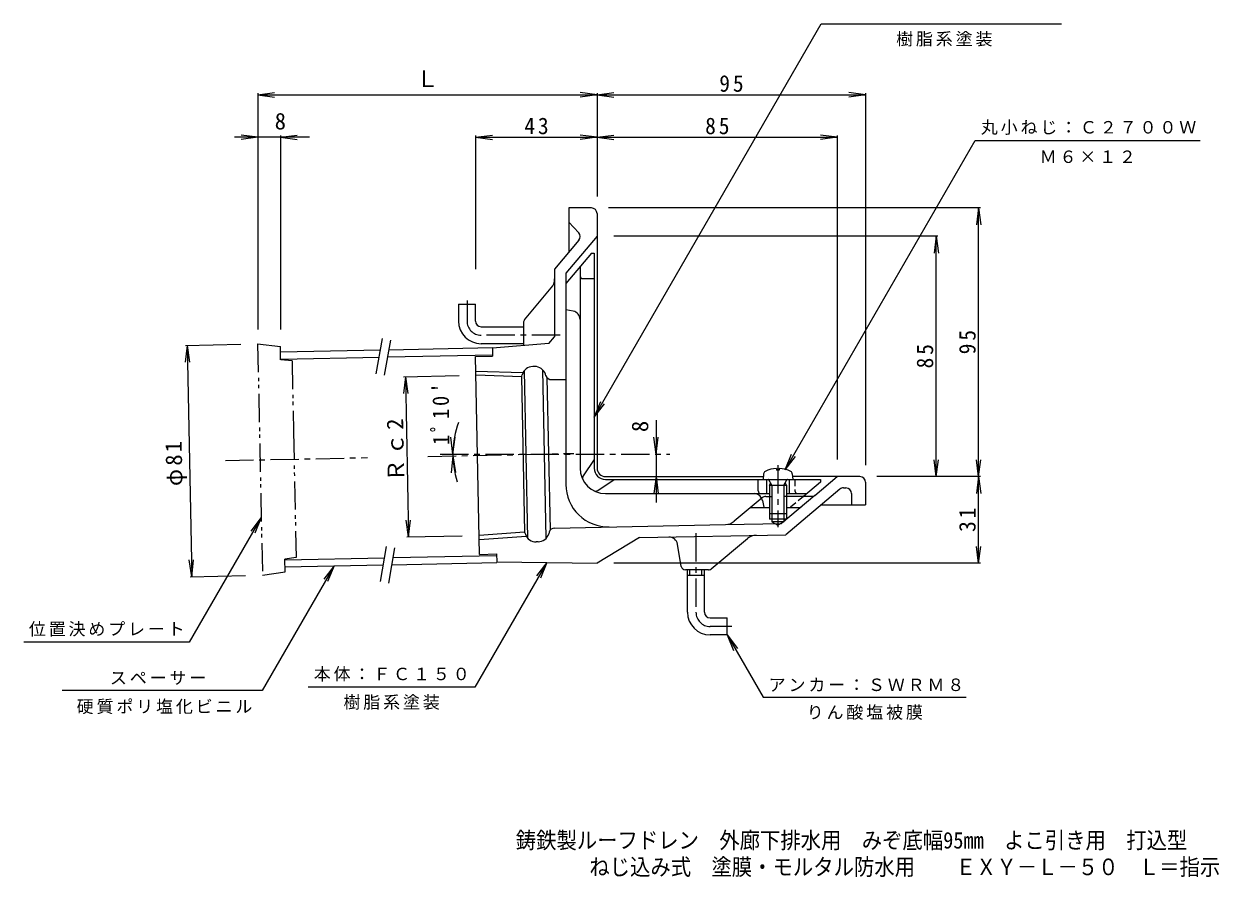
# Model space of a CAD drawing. Units: millimetres, scale not verified. Extents: x -343 to 306, y -274 to 238.
# Drawn here: x -343.3 to 79.5, y -274.5 to 27.2 of the extents above; entities that cross this region are included whole.
import ezdxf
from ezdxf.enums import TextEntityAlignment as Align

# ---------------------------------------------------------------- set-up
doc = ezdxf.new("R2010")
doc.units = ezdxf.units.MM
doc.header["$LTSCALE"] = 2
for name, pattern in [('CHAIN1', [8, 5, -1, 1, -1]), ('DASHED1', [1.8, 1.2, -0.6]), ('DOUBLE_CHAIN1', [8.8, 5, -1, 0.6, -0.6, 0.6, -1])]:
    doc.linetypes.add(name, pattern=pattern)
for name, color, linetype, lineweight in [('0-0_通り芯', 3, 'Continuous', 9), ('0-1_躯体', 2, 'Continuous', 9), ('0-3_建具', 7, 'Continuous', 9), ('0-4_その他', 7, 'Continuous', 9), ('0-5_寸法', 7, 'Continuous', 9), ('0-9', 7, 'Continuous', 9), ('0-A', 2, 'Continuous', 9)]:
    doc.layers.add(name, color=color, linetype=linetype, lineweight=lineweight)
doc.layers.add('F-0_F-0ﾚｲﾔ', color=2, linetype='Continuous')
doc.styles.add('ＭＳ ゴシック', font='')
doc.styles.get('ＭＳ ゴシック').set_extended_font_data('MS Gothic')

msp = doc.modelspace()

# ---------------------------------------------------------------- linework, layer by layer
at = {"layer": '0-0_通り芯'}
for p, q in [((-150.576, -37.837), (-150.576, -53.532)), ((-142.576, -37.837), (-150.576, -37.837)), ((-140.576, -39.837), (-140.576, -129.837)), ((-147.06, -46.609), (-150.576, -42.837)), ((-146.99, -49.258), (-155.576, -59.491)), ((-140.576, -47.837), (-151.576, -60.947)), ((-155.576, -59.491), (-155.576, -83.433)), ((-151.576, -60.947), (-151.576, -135.649)), ((-166.225, -77.419), (-156.746, -66.122)), ((-166.576, -78.383), (-166.576, -86.513)), ((-157.576, -85.817), (-155.576, -83.433)), ((-166.576, -86.585), (-166.576, -86.513)), ((-183.525, -90.346), (-177.526, -90.224)), ((-182.1, -160.331), (-183.525, -90.346)), ((-183.419, -95.538), (-166.781, -96.058)), ((-167.309, -97.519), (-183.389, -97.016)), ((-167.232, -97.302), (-167.087, -96.808)), ((-165.025, -154.704), (-166.235, -95.274)), ((-162.693, -93.922), (-163.33, -93.935)), ((-158.526, -154.572), (-159.736, -95.141)), ((-158.636, -97.193), (-158.823, -96.64)), ((-167.309, -97.519), (-166.19, -152.504)), ((-157.084, -151.71), (-158.179, -97.942)), ((-156.701, -98.551), (-151.576, -98.447)), ((-137.576, -132.837), (-81.739, -132.837)), ((-47.576, -132.837), (-71.414, -132.837)), ((-63.5, -139.486), (-55.576, -132.837)), ((-45.576, -134.837), (-45.576, -142.837)), ((-63.5, -139.486), (-75.321, -149.405)), ((-54.678, -137.305), (-73.83, -153.376)), ((-53.392, -136.837), (-52.576, -136.837)), ((-50.576, -138.837), (-50.576, -142.837)), ((-82.134, -140.305), (-92.068, -148.641)), ((-80.848, -139.837), (-78.706, -139.837)), ((-64.465, -139.837), (-74.446, -139.837)), ((-61.271, -142.837), (-45.576, -142.837)), ((-79.576, -143.837), (-86.343, -143.837)), ((-79.576, -145.837), (-79.576, -147.837)), ((-73.576, -147.837), (-79.576, -147.837)), ((-78.706, -145.837), (-78.706, -148.837)), ((-74.446, -145.837), (-74.446, -148.837)), ((-69.232, -143.837), (-73.576, -143.837)), ((-73.576, -145.837), (-73.576, -147.837)), ((-155.632, -151.041), (-95.18, -149.809)), ((-95.18, -149.809), (-75.321, -149.405)), ((-74.446, -148.837), (-78.706, -148.837)), ((-78.706, -148.837), (-76.576, -150.067)), ((-74.446, -148.837), (-76.576, -150.067)), ((-166.19, -152.504), (-182.236, -153.661)), ((-182.206, -155.139), (-165.602, -153.943)), ((-166.103, -152.718), (-165.938, -153.205)), ((-161.431, -155.91), (-162.068, -155.923)), ((-157.51, -152.477), (-157.674, -153.037)), ((-125.576, -154.429), (-140.576, -163.487)), ((-125.576, -154.429), (-73.83, -153.376)), ((-100.158, -165.486), (-87.371, -154.757)), ((-182.1, -160.331), (-176.101, -160.209)), ((-110.79, -164.591), (-112.14, -156.71)), ((-101.122, -165.837), (-109.311, -165.837))]:
    msp.add_line(p, q, dxfattribs=at)
at = {"layer": '0-0_通り芯', "linetype": 'CHAIN1'}
for p, q in [((-153.642, -82.837), (-181.576, -82.837)), ((-272.048, -127.156), (-221.769, -126.132)), ((-200.416, -125.697), (-148.745, -124.645)), ((-196.039, -124.856), (-114.788, -124.856)), ((-105.576, -152.882), (-105.576, -180.837))]:
    msp.add_line(p, q, dxfattribs=at)
at = {"layer": '0-0_通り芯'}
for points in [[(-157.576, -85.817), (-177.585, -87.365), (-177.526, -90.224)], [(-176.101, -160.209), (-176.046, -162.935), (-140.576, -163.487)]]:
    msp.add_lwpolyline(points, dxfattribs=at)
for centre, radius, start, end in [((-142.576, -39.837), 2, 0, 90), ((-148.522, -47.973), 2, 320.0002, 43.00015), ((-160.576, -62.908), 5, 320.00005, 0), ((-165.076, -78.383), 1.5, 139.99997, 180), ((-163.249, -97.935), 4, 91.16666, 163.64114), ((-162.612, -97.922), 4, 18.6922, 91.16666), ((-156.741, -96.552), 2, 198.69203, 271.16649), ((-169.151, -96.739), 2, 337.04114, 343.64136), ((-137.576, -129.837), 3, 180, 270), ((-47.576, -134.837), 2, 0, 90), ((-136.576, -135.649), 15, 180, 271.16666), ((-64.465, -138.337), 1.5, 270, 310.00003), ((-53.392, -138.837), 2, 90, 130.00008), ((-52.576, -138.837), 2, 0, 90), ((-80.848, -141.837), 2, 90, 129.99985), ((-69.232, -142.337), 1.5, 270, 310.00034), ((-155.591, -153.04), 2, 91.16649, 163.64127), ((-95.282, -144.811), 5, 271.16655, 310.00005), ((-167.998, -153.359), 2, 18.69203, 25.29269), ((-162.149, -151.923), 4, 198.6922, 271.16666), ((-161.512, -151.91), 4, 271.16666, 343.64114), ((-115.097, -157.217), 3, 9.72275, 91.16684), ((-84.157, -158.587), 5, 91.16655, 129.99995), ((-109.311, -164.337), 1.5, 189.72227, 270), ((-101.122, -164.337), 1.5, 270, 310.00003)]:
    msp.add_arc(centre, radius, start, end, dxfattribs=at)
at = {"layer": '0-1_躯体'}
for p, q in [((-142.576, -53.837), (-151.576, -64.563)), ((-142.576, -53.837), (-141.576, -53.837)), ((-141.576, -53.837), (-141.576, -129.837)), ((-146.576, -58.604), (-146.576, -129.837)), ((-145.576, -62.837), (-141.576, -62.837)), ((-148.988, -74.355), (-151.576, -73.837)), ((-141.576, -126.766), (-145.443, -132.524)), ((-140.263, -137.704), (-134.505, -133.837)), ((-137.576, -133.837), (-61.576, -133.837)), ((-83.576, -137.837), (-83.576, -133.837)), ((-80.576, -133.837), (-80.576, -138.837)), ((-72.576, -133.837), (-72.576, -138.837)), ((-61.576, -134.837), (-67.535, -139.837)), ((-61.576, -133.837), (-61.576, -134.837)), ((-137.576, -138.837), (-79.576, -138.837)), ((-73.576, -138.837), (-66.343, -138.837))]:
    msp.add_line(p, q, dxfattribs=at)
at = {"layer": '0-1_躯体', "linetype": 'CHAIN1'}
msp.add_line((-76.576, -128.815), (-76.576, -150.67), dxfattribs=at)
at = {"layer": '0-1_躯体', "linetype": 'DASHED1'}
for p, q in [((-70.576, -133.837), (-70.576, -137.837)), ((-82.094, -141.249), (-81.576, -143.837)), ((-67.535, -139.837), (-72.302, -143.837))]:
    msp.add_line(p, q, dxfattribs=at)
at = {"layer": '0-1_躯体'}
for centre, radius, start, end in [((-145.576, -61.837), 1, 180, 270), ((-149.576, -77.297), 3, 0, 78.69016), ((-137.576, -129.837), 9, 180, 270), ((-137.576, -129.837), 4, 180, 270), ((-144.198, -133.36), 1.5, 146.11507, 208.01292), ((-141.099, -136.459), 1.5, 241.98708, 303.88493), ((-85.036, -141.837), 3, 26.67191, 90), ((-82.576, -137.837), 1, 180, 270)]:
    msp.add_arc(centre, radius, start, end, dxfattribs=at)
at = {"layer": '0-1_躯体', "linetype": 'DASHED1'}
for centre, radius, start, end in [((-69.576, -137.837), 1, 180, 270), ((-85.036, -141.837), 3, 11.31007, 26.67191)]:
    msp.add_arc(centre, radius, start, end, dxfattribs=at)
at = {"layer": '0-3_建具'}
for p, q in [((-218.719, -96.482), (-216.528, -84.053)), ((-215.765, -97.003), (-213.573, -84.574)), ((-217.223, -169.967), (-215.031, -157.538)), ((-214.268, -170.488), (-212.077, -158.059))]:
    msp.add_line(p, q, dxfattribs=at)
at = {"layer": '0-3_建具', "linetype": 'DOUBLE_CHAIN1'}
for p, q in [((-260.637, -85.942), (-252.599, -86.776)), ((-260.637, -85.942), (-258.939, -167.739)), ((-252.501, -91.521), (-252.599, -86.776)), ((-248.462, -91.939), (-252.471, -91.52)), ((-248.462, -91.939), (-247.953, -116.937)), ((-247.953, -116.937), (-247.047, -161.424)), ((-250.943, -166.572), (-251.038, -162.006)), ((-247.047, -161.424), (-251.036, -162.006)), ((-258.939, -167.739), (-250.943, -166.572))]:
    msp.add_line(p, q, dxfattribs=at)
at = {"layer": '0-3_建具', "color": 4}
for p, q in [((-252.527, -88.771), (-217.233, -88.052)), ((-214.175, -87.99), (-177.587, -87.245)), ((-252.477, -91.27), (-217.675, -90.562)), ((-214.618, -90.499), (-177.536, -89.744)), ((-251.031, -162.256), (-215.736, -161.537)), ((-250.98, -164.755), (-216.179, -164.046)), ((-213.121, -163.984), (-176.04, -163.229)), ((-212.679, -161.475), (-176.091, -160.73))]:
    msp.add_line(p, q, dxfattribs=at)
at = {"layer": '0-4_その他'}
for p, q in [((-260.576, 2.163), (-254.628, 2.946)), ((-260.576, 2.763), (-260.576, -80.776)), ((-260.576, 2.163), (-140.576, 2.163)), ((-260.576, 2.163), (-254.628, 1.38)), ((-140.576, 2.163), (-146.525, 2.946)), ((-140.576, 2.163), (-146.525, 1.38)), ((-140.576, 2.163), (-134.628, 2.946)), ((-140.576, 2.763), (-140.576, -33.837)), ((-140.576, 2.163), (-45.576, 2.163)), ((-140.576, 2.163), (-134.628, 1.38)), ((-45.576, 2.163), (-51.525, 2.946)), ((-45.576, 2.163), (-51.525, 1.38)), ((-45.576, 2.763), (-45.576, -128.837)), ((-260.576, -12.837), (-266.525, -12.054)), ((-252.599, -12.837), (-246.651, -12.054)), ((-252.599, -12.237), (-252.599, -80.776)), ((-183.525, -12.837), (-177.576, -12.054)), ((-183.525, -12.237), (-183.525, -59.491)), ((-140.576, -12.837), (-146.525, -12.054)), ((-140.576, -12.837), (-134.628, -12.054)), ((-55.576, -12.837), (-61.525, -12.054)), ((-55.576, -12.237), (-55.576, -126.837)), ((-242.312, -12.837), (-268.829, -12.837)), ((-260.576, -12.837), (-266.525, -13.62)), ((-252.599, -12.837), (-246.651, -13.62)), ((-183.525, -12.837), (-140.576, -12.837)), ((-183.525, -12.837), (-177.576, -13.62)), ((-140.576, -12.837), (-146.525, -13.62)), ((-140.576, -12.837), (-55.576, -12.837)), ((-140.576, -12.837), (-134.628, -13.62)), ((-55.576, -12.837), (-61.525, -13.62)), ((-4.976, -37.837), (-136.576, -37.837)), ((-5.576, -37.837), (-6.359, -43.786)), ((-5.576, -132.837), (-5.576, -37.837)), ((-5.576, -37.837), (-4.793, -43.786)), ((-19.976, -47.837), (-134.576, -47.837)), ((-20.576, -47.837), (-21.359, -53.786)), ((-20.576, -132.837), (-20.576, -47.837)), ((-20.576, -47.837), (-19.793, -53.786)), ((-285.616, -86.451), (-286.277, -92.414)), ((-286.215, -86.463), (-266.636, -86.064)), ((-285.616, -86.451), (-283.95, -168.248)), ((-285.616, -86.451), (-284.711, -92.382)), ((-208.984, -97.538), (-189.388, -97.139)), ((-208.384, -97.525), (-209.046, -103.489)), ((-208.384, -97.525), (-207.231, -154.17)), ((-208.384, -97.525), (-207.48, -103.457)), ((-119.711, -112.929), (-119.711, -142.053)), ((-191.549, -124.856), (-192.332, -118.908)), ((-191.549, -124.856), (-190.766, -118.908)), ((-119.711, -124.856), (-120.495, -118.908)), ((-119.711, -124.856), (-118.928, -118.908)), ((-191.542, -125.516), (-192.204, -131.48)), ((-191.542, -125.516), (-190.638, -131.448)), ((-20.576, -132.837), (-21.359, -126.889)), ((-20.576, -132.837), (-19.793, -126.889)), ((-5.576, -132.837), (-6.359, -126.889)), ((-5.576, -132.837), (-4.793, -126.889)), ((-119.711, -132.837), (-120.495, -138.786)), ((-119.711, -132.837), (-118.928, -138.786)), ((-4.976, -132.837), (-41.576, -132.837)), ((-5.576, -132.837), (-6.359, -138.786)), ((-5.576, -163.487), (-5.576, -132.837)), ((-5.576, -132.837), (-4.793, -138.786)), ((-207.231, -154.17), (-208.135, -148.238)), ((-207.231, -154.17), (-206.569, -148.206)), ((-207.83, -154.182), (-188.234, -153.783)), ((-5.576, -163.487), (-6.359, -157.538)), ((-5.576, -163.487), (-4.793, -157.538)), ((-283.95, -168.248), (-284.854, -162.316)), ((-283.95, -168.248), (-283.288, -162.285)), ((-4.976, -163.487), (-134.576, -163.487)), ((-284.55, -168.26), (-264.938, -167.861))]:
    msp.add_line(p, q, dxfattribs=at)
msp.add_arc((-159.131, -124.856), 32.417, 159.88214, 197.55419, dxfattribs=at)
at = {"layer": '0-5_寸法'}
for p, q in [((-141.576, -111.837), (-61.278, 27.243)), ((-61.278, 27.243), (23.722, 27.243)), ((-74.071, -130.486), (-6.819, -14.001)), ((-6.819, -14.001), (72.822, -14.001)), ((-141.576, -111.837), (-139.28, -106.294)), ((-141.576, -111.837), (-137.924, -107.077)), ((-74.071, -130.486), (-71.775, -124.942)), ((-74.071, -130.486), (-70.419, -125.725)), ((-259.363, -147.322), (-263.015, -152.082)), ((-259.363, -147.322), (-261.659, -152.866)), ((-233.579, -164.401), (-259.041, -208.501)), ((-233.579, -164.401), (-237.232, -169.161)), ((-233.579, -164.401), (-235.875, -169.944)), ((-158.311, -163.211), (-161.964, -167.971)), ((-158.311, -163.211), (-160.607, -168.754)), ((-94.576, -188.837), (-92.28, -194.381)), ((-94.576, -188.837), (-90.924, -193.597)), ((-94.576, -188.837), (-81.846, -210.887)), ((-259.041, -208.501), (-329.745, -208.501)), ((-81.846, -210.887), (-9.953, -210.887))]:
    msp.add_line(p, q, dxfattribs=at)
for points in [[(-259.363, -147.322), (-284.824, -191.423), (-343.324, -191.423)], [(-158.311, -163.211), (-183.772, -207.311), (-242.772, -207.311)]]:
    msp.add_lwpolyline(points, dxfattribs=at)
at = {"layer": '0-9'}
for p, q in [((-177.587, -87.245), (-177.585, -87.365)), ((-176.046, -162.935), (-176.04, -163.229))]:
    msp.add_line(p, q, dxfattribs=at)
at = {"layer": '0-A'}
for p, q in [((-189.576, -71.837), (-189.576, -77.837)), ((-189.576, -71.837), (-183.576, -71.837)), ((-183.576, -77.837), (-183.576, -71.837)), ((-181.576, -79.837), (-166.576, -79.837)), ((-166.576, -85.837), (-181.576, -85.837)), ((-77.055, -129.949), (-77.055, -130.57)), ((-76.097, -130.57), (-77.055, -130.57)), ((-76.097, -129.949), (-76.097, -130.57)), ((-81.65, -131.827), (-81.826, -133.837)), ((-78.706, -135.837), (-79.758, -133.965)), ((-79.576, -135.837), (-79.135, -135.074)), ((-74.446, -135.837), (-73.394, -133.965)), ((-73.576, -135.837), (-74.017, -135.074)), ((-71.502, -131.827), (-71.326, -133.837)), ((-79.576, -135.837), (-79.576, -145.837)), ((-78.706, -135.837), (-78.706, -145.837)), ((-74.446, -135.837), (-74.446, -145.837)), ((-79.576, -145.837), (-73.576, -145.837)), ((-108.576, -180.837), (-108.576, -165.837)), ((-102.576, -167.837), (-108.576, -167.837)), ((-107.706, -167.837), (-107.706, -165.837)), ((-103.446, -167.837), (-103.446, -165.837)), ((-102.576, -180.837), (-102.576, -165.837)), ((-100.576, -182.837), (-94.576, -182.837)), ((-94.576, -188.837), (-94.576, -182.837)), ((-94.576, -188.837), (-100.576, -188.837))]:
    msp.add_line(p, q, dxfattribs=at)
at = {"layer": '0-A', "linetype": 'CHAIN1'}
for p, q in [((-186.576, -70.531), (-186.576, -77.837)), ((-92.951, -185.837), (-100.576, -185.837))]:
    msp.add_line(p, q, dxfattribs=at)
at = {"layer": '0-A'}
msp.add_lwpolyline([(-79.576, -135.837), (-73.576, -135.837), (-73.576, -145.837)], dxfattribs=at)
for centre, radius, start, end in [((-181.576, -77.837), 8, 180, 270), ((-181.576, -77.837), 2, 180, 270), ((-80.654, -131.914), 1, 116.94113, 174.99829), ((-76.576, -139.937), 10, 92.7462, 116.94164), ((-76.576, -139.937), 10, 63.05852, 87.2538), ((-72.499, -131.914), 1, 5.00171, 63.05887), ((-79.976, -134.087), 0.25, 29.32918, 90), ((-73.176, -134.087), 0.25, 90, 150.67082), ((-100.576, -180.837), 8, 180, 270), ((-100.576, -180.837), 2, 180, 270)]:
    msp.add_arc(centre, radius, start, end, dxfattribs=at)
at = {"layer": '0-A', "linetype": 'CHAIN1'}
for centre in [(-181.576, -77.837), (-100.576, -180.837)]:
    msp.add_arc(centre, 5, 180, 270, dxfattribs=at)

# ---------------------------------------------------------------- texts
at = {"layer": '0-4_その他', "color": 2, "style": 'ＭＳ ゴシック'}
for s, p in [('Ｌ', (-204.576, 3.163)), ('8', (-254.599, -11.837))]:
    msp.add_text(s, height=5.865, dxfattribs=at).set_placement(p, align=Align.BOTTOM_LEFT)
msp.add_text('8', height=5.865, rotation=90, dxfattribs=at).set_placement((-120.711, -117.092), align=Align.BOTTOM_LEFT)
at = {"layer": '0-4_その他', "color": 2, "char_height": 5.865, "attachment_point": 7, "style": 'ＭＳ ゴシック'}
for s, insert in [('\\T1.27;\\W0.95;95', (-97.326, 3.163)), ('\\T1.27;\\W0.95;43', (-166.301, -11.837)), ('\\T1.27;\\W0.95;85', (-102.326, -11.837))]:
    msp.add_mtext(s, dxfattribs=dict(at, insert=insert))
for s, insert, rotation in [('\\T1.27;\\W0.95;95', (-6.576, -89.587), 90), ('\\T1.27;\\W0.95;85', (-21.576, -94.587), 90), ("\\T1.28;\\W0.9;1ﾟ10'", (-192.731, -121.644), 90.583), ('\\T1.15;Ｒｃ2', (-208.629, -134.616), 91.167), ('\\T1.19;φ81', (-285.604, -136.118), 91.167), ('\\T1.27;\\W0.95;31', (-6.576, -152.412), 90)]:
    msp.add_mtext(s, dxfattribs=dict(at, insert=insert, rotation=rotation))
at = {"layer": '0-5_寸法', "char_height": 4.399, "attachment_point": 7, "style": 'ＭＳ ゴシック'}
for s, insert in [('\\T1.17;樹脂系塗装', (-34.778, 19.243)), ('\\T1.17;丸小ねじ：Ｃ２７００Ｗ', (-4.819, -12.001)), ('\\T1.17;Ｍ６×１２', (16.001, -22.001)), ('\\T1.17;位置決めプレート', (-341.574, -189.423)), ('\\T1.17;スペーサー', (-312.892, -206.478)), ('\\T1.17;本体：ＦＣ１５０', (-240.772, -205.311)), ('\\T1.17;アンカー：ＳＷＲＭ８', (-79.846, -208.887)), ('\\T1.17;硬質ポリ塩化ビニル', (-324.654, -216.83)), ('\\T1.17;樹脂系塗装', (-230.272, -215.311)), ('\\T1.17;りん酸塩被膜', (-66.399, -218.887))]:
    msp.add_mtext(s, dxfattribs=dict(at, insert=insert))
at = {"layer": 'F-0_F-0ﾚｲﾔ', "style": 'ＭＳ ゴシック', "width": 0.9}
for s, p in [('鋳鉄製ルーフドレン\u3000外廊下排水用\u3000みぞ底幅95mm\u3000よこ引き用\u3000打込型', (-169.327, -266.123)), ('ねじ込み式\u3000塗膜・モルタル防水用\u3000\u3000ＥＸＹ－Ｌ－５０\u3000Ｌ＝指示', (-143.293, -275.545))]:
    msp.add_text(s, height=5.865, dxfattribs=at).set_placement(p, align=Align.BOTTOM_LEFT)

doc.saveas('drawing.dxf')
